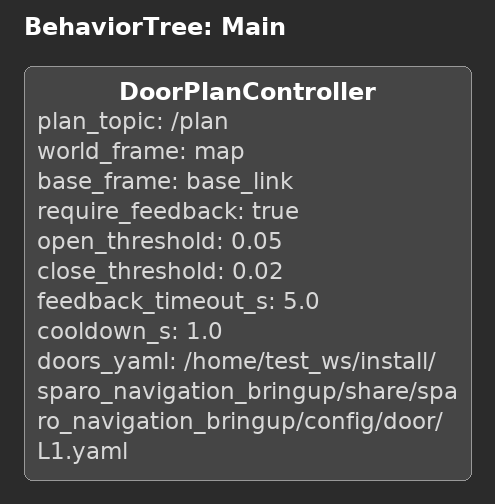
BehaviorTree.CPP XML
<?xml version="1.0"?>
<root main_tree_to_execute="Main">
  <BehaviorTree ID="Main">
    <DoorPlanController
      plan_topic="/plan"
      world_frame="map"
      base_frame="base_link"
      require_feedback="true"
      open_threshold="0.05"
      close_threshold="0.02"
      feedback_timeout_s="5.0"
      cooldown_s="1.0"
      doors_yaml="/home/test_ws/install/sparo_navigation_bringup/share/sparo_navigation_bringup/config/door/L1.yaml"
    />
  </BehaviorTree>
</root>
